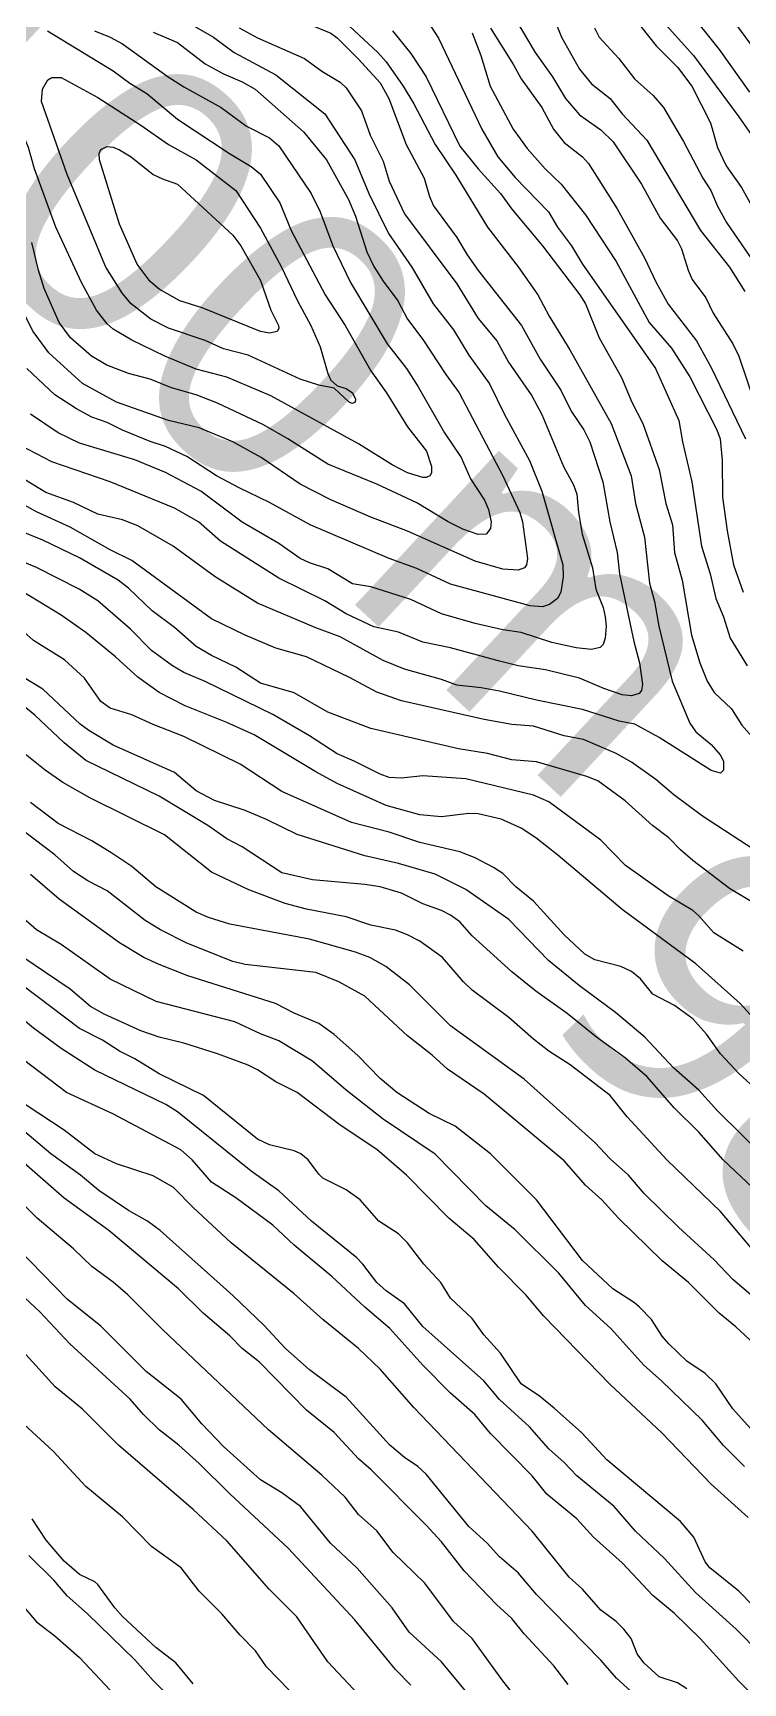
# Model space of a CAD drawing. Extents: x 474277 to 475042, y 254928 to 255625.
# Drawn here: x 474677.02 to 474694.77, y 255487.14 to 255528.38 of the extents above; entities that cross this region are included whole.
import ezdxf

# ---------------------------------------------------------------- set-up
doc = ezdxf.new("R2010")
doc.units = 0
doc.header["$MEASUREMENT"] = 0
doc.layers.add('BaseMapV2_DTM_export_MonNov09090547073261 — entities', color=1, linetype='CONTINUOUS')
doc.styles.get("Standard").update_dxf_attribs({"font": 'romans.shx'})

msp = doc.modelspace()

# ---------------------------------------------------------------- linework, layer by layer
at = {"layer": 'BaseMapV2_DTM_export_MonNov09090547073261 — entities', "color": 15, "linetype": 'Continuous', "true_color": 0xb7484b}
for points in [[(474688.392, 255529.89, 98.75), (474689.577, 255527.897, 98.75), (474690.007, 255527.283, 98.75), (474690.331, 255526.747, 98.75), (474690.682, 255526.34, 98.75), (474691.218, 255525.963, 98.75), (474691.525, 255525.658, 98.75), (474692.239, 255524.6, 98.75), (474692.704, 255523.756, 98.75), (474693.135, 255523.191, 98.75), (474693.234, 255522.989, 98.75), (474693.401, 255522.453, 98.75), (474693.504, 255522.223, 98.75), (474693.844, 255521.763, 98.75), (474694.024, 255521.379, 98.75), (474694.516, 255520.616, 98.75), (474694.669, 255520.305, 98.75), (474695.512, 255517.811, 98.75)], [(474680.46, 255528.893, 100.75), (474681.534, 255528.28, 100.75), (474682.053, 255527.897, 100.75), (474683.091, 255527.334, 100.75), (474684.317, 255526.363, 100.75), (474685.064, 255525.213, 100.75), (474685.42, 255524.37, 100.75), (474685.906, 255523.373, 100.75), (474686.491, 255522.529, 100.75), (474687.029, 255521.609, 100.75), (474687.538, 255520.963, 100.75), (474687.921, 255520.331, 100.75), (474688.434, 255519.616, 100.75), (474688.807, 255518.849, 100.75), (474689.437, 255517.699, 100.75), (474689.746, 255516.932, 100.75), (474690.267, 255515.092, 100.75), (474690.273, 255514.785, 100.75), (474690.219, 255514.402, 100.75), (474690.131, 255514.248, 100.75), (474689.938, 255514.095, 100.75)], [(474686.794, 255528.817, 99.5), (474687.155, 255528.251, 99.5), (474688.242, 255525.98, 99.5), (474688.642, 255525.29, 99.5), (474689.072, 255524.772, 99.5), (474689.912, 255523.91, 99.5), (474690.134, 255523.526, 99.5), (474690.486, 255523.066, 99.5), (474690.763, 255522.606, 99.5), (474692.585, 255519.999, 99.5), (474693.17, 255518.696, 99.5), (474693.256, 255518.159, 99.5), (474693.492, 255517.162, 99.5), (474693.732, 255515.552, 99.5), (474693.954, 255514.862, 99.5), (474694.092, 255514.248, 99.5), (474694.286, 255513.788, 99.5), (474694.455, 255513.252, 99.5), (474694.88, 255512.561, 99.5)], [(474693.365, 255528.981, 97.5), (474694.174, 255527.973, 97.5), (474694.934, 255526.9, 97.5)], [(474694.381, 255528.893, 97.25), (474695.282, 255527.665, 97.25)], [(474686.942, 255517.315, 101.5), (474686.848, 255517.268, 101.5), (474686.771, 255517.268, 101.5), (474686.388, 255517.391, 101.5), (474686.004, 255517.585, 101.5), (474685.161, 255518.117, 101.5), (474682.966, 255519.309, 101.5), (474681.864, 255519.783, 101.5), (474681.097, 255519.982, 101.5), (474680.32, 255520.306, 101.5), (474679.487, 255520.7, 101.5), (474679.027, 255520.975, 101.5), (474678.874, 255521.112, 101.5), (474678.611, 255521.456, 101.5), (474678.233, 255522.146, 101.5), (474677.59, 255523.526, 101.5), (474677.058, 255524.983, 101.5), (474676.904, 255525.52, 101.5), (474676.367, 255526.823, 101.5), (474675.96, 255527.656, 101.5), (474675.369, 255528.587, 101.5)], [(474677.379, 255528.433, 101.5), (474679.027, 255527.437, 101.5), (474679.438, 255527.13, 101.5), (474679.87, 255526.866, 101.5), (474680.637, 255526.228, 101.5), (474681.933, 255525.366, 101.5), (474682.477, 255525.043, 101.5), (474682.707, 255524.854, 101.5), (474683.189, 255524.14, 101.5), (474683.472, 255523.449, 101.5), (474684.322, 255521.839, 101.5), (474684.825, 255521.072, 101.5), (474685.468, 255519.94, 101.5), (474685.858, 255519.386, 101.5), (474686.388, 255518.534, 101.5), (474686.862, 255517.929, 101.5), (474686.987, 255517.545, 101.5), (474686.981, 255517.392, 101.5), (474686.942, 255517.315, 101.5)], [(474678.561, 255528.433, 101.25), (474678.95, 255528.276, 101.25), (474679.257, 255528.109, 101.25), (474680.399, 255527.283, 101.25), (474680.791, 255527.032, 101.25), (474681.726, 255526.516, 101.25), (474682.361, 255526.056, 101.25), (474682.937, 255525.759, 101.25), (474683.167, 255525.565, 101.25), (474683.973, 255524.37, 101.25), (474684.2, 255523.91, 101.25), (474684.517, 255523.066, 101.25), (474684.959, 255522.146, 101.25), (474685.875, 255520.612, 101.25), (474686.357, 255519.999, 101.25), (474686.648, 255519.539, 101.25), (474687.309, 255518.389, 101.25), (474687.727, 255517.775, 101.25), (474687.959, 255517.239, 101.25), (474688.312, 255516.702, 101.25), (474688.411, 255516.472, 101.25), (474688.476, 255516.165, 101.25), (474688.458, 255515.996, 101.25), (474688.349, 255515.859, 101.25)], [(474680.024, 255528.406, 101), (474680.637, 255528.145, 101), (474681.327, 255527.614, 101), (474681.78, 255527.36, 101), (474682.247, 255527.163, 101), (474682.572, 255526.977, 101), (474683.781, 255525.914, 101), (474684.358, 255525.213, 101), (474684.908, 255524.216, 101), (474685.084, 255523.801, 101), (474685.364, 255522.913, 101), (474685.544, 255522.548, 101), (474685.774, 255522.179, 101), (474686.144, 255521.686, 101), (474686.382, 255521.226, 101), (474686.771, 255520.719, 101), (474687.339, 255519.846, 101), (474687.676, 255519.386, 101), (474688.765, 255517.317, 101), (474689.19, 255516.395, 101), (474689.262, 255516.165, 101), (474689.383, 255515.245, 101), (474689.357, 255515.092, 101), (474689.306, 255515.015, 101)], [(474682.171, 255528.512, 100.5), (474682.631, 255528.26, 100.5), (474683.805, 255527.743, 100.5), (474684.241, 255527.427, 100.5), (474684.701, 255527.156, 100.5), (474684.854, 255527.014, 100.5), (474685.236, 255526.44, 100.5), (474685.451, 255525.826, 100.5), (474685.774, 255525.176, 100.5), (474685.922, 255524.676, 100.5), (474686.311, 255523.862, 100.5), (474687.615, 255522.112, 100.5), (474688.151, 255521.249, 100.5), (474688.615, 255520.689, 100.5), (474688.906, 255520.152, 100.5), (474689.49, 255519.309, 100.5), (474689.74, 255518.849, 100.5), (474690.285, 255517.545, 100.5), (474690.538, 255517.085, 100.5), (474690.618, 255516.855, 100.5), (474690.658, 255516.395, 100.5), (474690.75, 255515.859, 100.5), (474691.008, 255515.015, 100.5), (474691.096, 255514.478, 100.5), (474691.273, 255514.018, 100.5), (474691.329, 255513.788, 100.5), (474691.35, 255513.558, 100.5), (474691.327, 255513.252, 100.5), (474691.276, 255513.098, 100.5), (474691.201, 255513.021, 100.5)], [(474683.858, 255528.625, 100.25), (474684.471, 255528.374, 100.25), (474684.624, 255528.262, 100.25), (474685.161, 255527.726, 100.25), (474685.698, 255527.139, 100.25), (474685.921, 255526.747, 100.25), (474686.35, 255525.596, 100.25), (474686.799, 255524.753, 100.25), (474686.93, 255524.293, 100.25), (474687.035, 255524.063, 100.25), (474687.615, 255523.269, 100.25), (474687.874, 255522.836, 100.25), (474688.151, 255522.448, 100.25), (474689.233, 255521.072, 100.25), (474689.703, 255520.229, 100.25), (474690.222, 255519.454, 100.25), (474690.479, 255518.926, 100.25), (474690.79, 255518.465, 100.25), (474690.943, 255518.159, 100.25), (474691.265, 255517.162, 100.25), (474691.44, 255516.165, 100.25), (474691.625, 255515.398, 100.25), (474691.686, 255514.862, 100.25), (474692.046, 255513.175, 100.25), (474692.187, 255512.638, 100.25), (474692.256, 255512.101, 100.25), (474692.231, 255511.948, 100.25), (474692.174, 255511.871, 100.25)], [(474684.701, 255528.77, 100), (474685.646, 255527.897, 100), (474685.851, 255527.661, 100), (474686.272, 255527.053, 100), (474686.541, 255526.608, 100), (474687.078, 255525.596, 100), (474687.589, 255524.83, 100), (474688.381, 255523.527, 100), (474689.148, 255522.536, 100), (474689.643, 255521.839, 100), (474689.924, 255521.303, 100), (474690.439, 255520.459, 100), (474691.478, 255518.619, 100), (474691.98, 255517.315, 100), (474692.086, 255516.625, 100), (474692.311, 255515.782, 100), (474692.435, 255514.632, 100), (474692.563, 255514.172, 100), (474692.667, 255513.558, 100), (474693.003, 255512.178, 100), (474693.442, 255511.127, 100), (474693.595, 255510.913, 100), (474693.979, 255510.599, 100), (474694.204, 255510.338, 100), (474694.283, 255510.184, 100), (474694.282, 255509.954, 100)], [(474686.009, 255528.433, 99.75), (474686.465, 255527.867, 99.75), (474686.851, 255527.283, 99.75), (474687.691, 255525.557, 99.75), (474688.151, 255524.987, 99.75), (474688.71, 255524.37, 99.75), (474688.995, 255523.979, 99.75), (474689.762, 255523.058, 99.75), (474690.697, 255521.839, 99.75), (474690.835, 255521.614, 99.75), (474691.179, 255520.766, 99.75), (474691.736, 255519.769, 99.75), (474691.996, 255519.156, 99.75), (474692.265, 255518.619, 99.75), (474692.675, 255517.469, 99.75), (474692.847, 255516.625, 99.75), (474693.007, 255516.089, 99.75), (474693.061, 255515.398, 99.75), (474693.248, 255514.708, 99.75), (474693.486, 255513.328, 99.75), (474693.697, 255512.638, 99.75), (474693.873, 255512.178, 99.75), (474694.055, 255511.899, 99.75), (474694.489, 255511.488, 99.75), (474694.746, 255511.077, 99.75), (474695.064, 255510.721, 99.75)], [(474687.998, 255528.385, 99.25), (474688.217, 255527.82, 99.25), (474688.454, 255527.053, 99.25), (474689.028, 255525.98, 99.25), (474689.378, 255525.496, 99.25), (474689.829, 255524.983, 99.25), (474690.226, 255524.6, 99.25), (474690.837, 255523.833, 99.25), (474691.602, 255522.671, 99.25), (474692.425, 255521.149, 99.25), (474692.982, 255520.502, 99.25), (474693.442, 255519.784, 99.25), (474694.121, 255518.465, 99.25), (474694.2, 255518.235, 99.25), (474694.25, 255517.699, 99.25), (474694.264, 255516.779, 99.25), (474694.378, 255515.935, 99.25), (474694.535, 255515.092, 99.25), (474694.777, 255514.402, 99.25)], [(474688.458, 255528.504, 99), (474689.032, 255527.59, 99), (474689.225, 255527.233, 99), (474689.741, 255526.516, 99), (474690.037, 255525.98, 99), (474690.298, 255525.646, 99), (474690.762, 255525.29, 99), (474690.912, 255525.116, 99), (474691.626, 255523.986, 99), (474692.311, 255522.759, 99), (474692.599, 255522.143, 99), (474692.905, 255521.606, 99), (474693.609, 255520.689, 99), (474693.979, 255520.02, 99), (474694.835, 255518.235, 99)], [(474690.068, 255528.693, 98.5), (474690.235, 255528.28, 98.5), (474690.682, 255527.478, 98.5), (474690.988, 255527.113, 98.5), (474691.449, 255526.747, 98.5), (474691.755, 255526.358, 98.5), (474692.369, 255525.706, 98.5), (474693.714, 255523.449, 98.5), (474694.434, 255522.529, 98.5), (474694.822, 255521.923, 98.5)], [(474691.062, 255528.51, 98.25), (474691.174, 255528.28, 98.25), (474691.671, 255527.743, 98.25), (474692.062, 255527.236, 98.25), (474692.527, 255526.823, 98.25), (474692.781, 255526.516, 98.25), (474693.289, 255525.666, 98.25), (474693.767, 255524.753, 98.25), (474693.965, 255524.446, 98.25), (474694.132, 255524.055, 98.25), (474694.362, 255523.646, 98.25), (474695.129, 255522.53, 98.25)], [(474692.215, 255528.548, 98), (474692.599, 255528.059, 98), (474693.135, 255527.529, 98), (474693.493, 255527.053, 98), (474693.958, 255526.133, 98), (474694.136, 255525.52, 98), (474694.348, 255525.06, 98), (474694.732, 255524.523, 98), (474695.205, 255523.679, 98)], [(474692.703, 255528.74, 97.75), (474693.533, 255527.82, 97.75), (474694.671, 255526.286, 97.75), (474695.633, 255524.906, 97.75)], [(474685.076, 255519.156, 101.75), (474685.008, 255519.124, 101.75), (474684.931, 255519.148, 101.75), (474684.548, 255519.506, 101.75), (474684.164, 255519.58, 101.75), (474683.704, 255519.733, 101.75), (474682.401, 255520.325, 101.75), (474681.787, 255520.49, 101.75), (474681.327, 255520.692, 101.75), (474680.407, 255521.005, 101.75), (474679.966, 255521.226, 101.75), (474679.476, 255521.609, 101.75), (474679.257, 255521.874, 101.75), (474678.841, 255522.529, 101.75), (474677.877, 255524.842, 101.75), (474677.236, 255526.67, 101.75), (474677.259, 255526.977, 101.75), (474677.387, 255527.207, 101.75), (474677.493, 255527.266, 101.75), (474677.723, 255527.266, 101.75), (474678.644, 255526.766, 101.75), (474679.717, 255526.079, 101.75), (474680.407, 255525.593, 101.75), (474681.097, 255525.214, 101.75), (474682.095, 255524.446, 101.75), (474682.707, 255523.505, 101.75), (474683.237, 255522.529, 101.75), (474683.634, 255521.686, 101.75), (474683.968, 255521.072, 101.75), (474684.2, 255520.536, 101.75), (474684.394, 255519.869, 101.75), (474684.471, 255519.703, 101.75), (474684.624, 255519.565, 101.75), (474684.854, 255519.496, 101.75), (474685.005, 255519.386, 101.75), (474685.086, 255519.232, 101.75), (474685.076, 255519.156, 101.75)], [(474683.124, 255520.919, 102), (474682.937, 255520.878, 102), (474682.707, 255520.918, 102), (474681.251, 255521.516, 102), (474680.689, 255521.686, 102), (474680.177, 255521.982, 102), (474679.947, 255522.168, 102), (474679.628, 255522.606, 102), (474679.179, 255523.603, 102), (474678.681, 255525.213, 102), (474678.675, 255525.366, 102), (474678.72, 255525.467, 102), (474678.874, 255525.542, 102), (474679.027, 255525.524, 102), (474679.18, 255525.463, 102), (474679.477, 255525.29, 102), (474680.024, 255524.847, 102), (474680.254, 255524.734, 102), (474680.637, 255524.607, 102), (474682.017, 255523.329, 102), (474682.215, 255523.066, 102), (474682.707, 255522.198, 102), (474682.967, 255521.456, 102), (474683.159, 255521.072, 102), (474683.165, 255520.996, 102), (474683.124, 255520.919, 102)], [(474688.349, 255515.859, 101.25), (474688.151, 255515.845, 101.25), (474687.768, 255515.984, 101.25), (474687.402, 255516.165, 101.25), (474686.618, 255516.638, 101.25), (474685.621, 255517.104, 101.25), (474684.394, 255517.602, 101.25), (474683.395, 255518.235, 101.25), (474682.784, 255518.585, 101.25), (474681.634, 255519.13, 101.25), (474681.097, 255519.338, 101.25), (474680.484, 255519.514, 101.25), (474679.947, 255519.729, 101.25), (474679.41, 255519.875, 101.25), (474678.869, 255520.076, 101.25), (474678.483, 255520.306, 101.25), (474677.954, 255520.766, 101.25), (474677.673, 255521.149, 101.25), (474677.302, 255521.993, 101.25), (474677.157, 255522.453, 101.25), (474676.99, 255523.143, 101.25)], [(474689.306, 255515.015, 101), (474689.148, 255514.953, 101), (474688.765, 255514.981, 101), (474688.075, 255515.182, 101), (474686.388, 255515.932, 101), (474685.468, 255516.278, 101), (474684.471, 255516.715, 101), (474683.704, 255517.107, 101), (474682.726, 255517.775, 101), (474682.017, 255518.167, 101), (474681.174, 255518.513, 101), (474680.407, 255518.7, 101), (474679.104, 255519.156, 101), (474678.26, 255519.617, 101), (474677.417, 255520.39, 101), (474677.022, 255520.919, 101), (474676.267, 255522.429, 101)], [(474689.938, 255514.095, 100.75), (474689.762, 255514.039, 100.75), (474689.455, 255514.061, 100.75), (474687.461, 255514.602, 100.75), (474686.618, 255514.998, 100.75), (474685.928, 255515.249, 100.75), (474683.952, 255516.089, 100.75), (474682.937, 255516.647, 100.75), (474682.171, 255517.009, 100.75), (474681.605, 255517.315, 100.75), (474680.867, 255517.799, 100.75), (474680.33, 255518.05, 100.75), (474679.947, 255518.171, 100.75), (474679.257, 255518.456, 100.75), (474678.874, 255518.647, 100.75), (474678.49, 255518.783, 100.75), (474678.107, 255518.984, 100.75), (474677.57, 255519.334, 100.75), (474676.868, 255519.999, 100.75)], [(474691.201, 255513.021, 100.5), (474690.988, 255512.97, 100.5), (474690.605, 255513.011, 100.5), (474689.992, 255513.15, 100.5), (474689.225, 255513.396, 100.5), (474688.765, 255513.466, 100.5), (474688.075, 255513.625, 100.5), (474687.231, 255513.867, 100.5), (474686.465, 255514.224, 100.5), (474685.468, 255514.536, 100.5), (474685.008, 255514.617, 100.5), (474684.394, 255514.985, 100.5), (474683.934, 255515.137, 100.5), (474683.704, 255515.246, 100.5), (474683.167, 255515.62, 100.5), (474682.247, 255516.155, 100.5), (474681.219, 255516.932, 100.5), (474680.33, 255517.395, 100.5), (474679.564, 255517.715, 100.5), (474678.184, 255518.129, 100.5), (474677.647, 255518.384, 100.5), (474676.957, 255518.857, 100.5)], [(474692.174, 255511.871, 100.25), (474691.985, 255511.81, 100.25), (474691.755, 255511.837, 100.25), (474691.295, 255511.995, 100.25), (474690.682, 255512.257, 100.25), (474689.838, 255512.464, 100.25), (474689.148, 255512.568, 100.25), (474688.688, 255512.677, 100.25), (474687.461, 255513.015, 100.25), (474686.771, 255513.158, 100.25), (474686.158, 255513.409, 100.25), (474685.544, 255513.539, 100.25), (474684.854, 255513.86, 100.25), (474684.318, 255514.185, 100.25), (474683.167, 255514.754, 100.25), (474681.711, 255515.684, 100.25), (474681.154, 255516.165, 100.25), (474680.56, 255516.509, 100.25), (474678.95, 255517.166, 100.25), (474677.493, 255517.659, 100.25), (474676.727, 255518.061, 100.25)], [(474694.282, 255509.954, 100), (474694.209, 255509.884, 100), (474693.979, 255509.95, 100), (474692.675, 255510.773, 100), (474692.071, 255511.105, 100), (474691.679, 255511.184, 100), (474690.758, 255511.473, 100), (474689.608, 255511.706, 100), (474688.688, 255511.933, 100), (474688.228, 255512.016, 100), (474687.615, 255512.08, 100), (474687.231, 255512.222, 100), (474686.311, 255512.48, 100), (474685.774, 255512.7, 100), (474684.701, 255513.287, 100), (474684.088, 255513.512, 100), (474682.631, 255514.131, 100), (474681.571, 255514.785, 100), (474680.526, 255515.552, 100), (474679.64, 255516.066, 100), (474679.257, 255516.215, 100), (474678.644, 255516.358, 100), (474678.03, 255516.647, 100), (474677.34, 255516.894, 100), (474675.653, 255517.922, 100)], [(474695.052, 255507.966, 99.75), (474693.763, 255508.804, 99.75), (474693.046, 255509.341, 99.75), (474692.59, 255509.724, 99.75), (474691.985, 255510.156, 99.75), (474691.602, 255510.372, 99.75), (474690.787, 255510.721, 99.75), (474690.298, 255510.818, 99.75), (474689.532, 255511.06, 99.75), (474688.995, 255511.097, 99.75), (474688.305, 255511.224, 99.75), (474686.235, 255511.691, 99.75), (474685.621, 255511.902, 99.75), (474684.931, 255512.271, 99.75), (474683.858, 255512.788, 99.75), (474683.091, 255513.003, 99.75), (474682.324, 255513.329, 99.75), (474681.481, 255513.742, 99.75), (474679.487, 255515.2, 99.75), (474678.95, 255515.464, 99.75), (474677.953, 255516.03, 99.75), (474677.11, 255516.41, 99.75), (474675.879, 255517.085, 99.75)], [(474694.976, 255506.673, 99.5), (474694.439, 255506.996, 99.5), (474693.519, 255507.7, 99.5), (474693.212, 255507.962, 99.5), (474692.918, 255508.268, 99.5), (474692.509, 255508.574, 99.5), (474691.826, 255509.188, 99.5), (474691.142, 255509.687, 99.5), (474690.867, 255509.801, 99.5), (474689.608, 255510.166, 99.5), (474688.995, 255510.216, 99.5), (474688.381, 255510.373, 99.5), (474687.657, 255510.491, 99.5), (474685.468, 255510.996, 99.5), (474684.394, 255511.406, 99.5), (474683.551, 255511.888, 99.5), (474682.707, 255512.129, 99.5), (474682.094, 255512.533, 99.5), (474681.481, 255512.82, 99.5), (474681.097, 255513.045, 99.5), (474680.56, 255513.521, 99.5), (474680, 255513.942, 99.5), (474679.41, 255514.504, 99.5), (474679.146, 255514.708, 99.5), (474678.184, 255515.264, 99.5), (474677.263, 255515.709, 99.5), (474676.689, 255515.935, 99.5)], [(474694.78, 255505.431, 99.25), (474694.042, 255505.891, 99.25), (474693.672, 255506.318, 99.25), (474693.519, 255506.451, 99.25), (474692.905, 255506.818, 99.25), (474691.832, 255507.571, 99.25), (474691.218, 255508.203, 99.25), (474689.915, 255509.168, 99.25), (474689.532, 255509.332, 99.25), (474687.845, 255509.737, 99.25), (474686.771, 255509.818, 99.25), (474686.235, 255509.757, 99.25), (474685.928, 255509.777, 99.25), (474685.698, 255509.854, 99.25), (474685.049, 255510.184, 99.25), (474684.624, 255510.362, 99.25), (474683.934, 255510.814, 99.25), (474683.014, 255511.349, 99.25), (474681.327, 255512.175, 99.25), (474680.791, 255512.4, 99.25), (474680.508, 255512.561, 99.25), (474679.985, 255512.945, 99.25), (474679.458, 255513.482, 99.25), (474678.644, 255514.187, 99.25), (474678.176, 255514.478, 99.25), (474677.11, 255515.024, 99.25), (474676.208, 255515.398, 99.25)], [(474695.512, 255503.235, 99), (474694.704, 255504.127, 99), (474693.595, 255505.119, 99), (474691.755, 255506.477, 99), (474690.145, 255507.833, 99), (474689.589, 255508.268, 99), (474689.225, 255508.51, 99), (474688.729, 255508.728, 99), (474688.151, 255508.867, 99), (474687.921, 255508.873, 99), (474687.231, 255508.793, 99), (474686.695, 255508.842, 99), (474685.851, 255509.074, 99), (474684.624, 255509.621, 99), (474684.088, 255509.914, 99), (474682.554, 255510.838, 99), (474681.864, 255511.15, 99), (474680.823, 255511.565, 99), (474680.177, 255511.9, 99), (474679.64, 255512.277, 99), (474679.081, 255512.791, 99), (474678.337, 255513.401, 99), (474677.723, 255513.834, 99), (474676.573, 255514.531, 99)], [(474695.436, 255501.674, 98.75), (474694.673, 255502.363, 98.75), (474694.209, 255502.869, 98.75), (474693.862, 255503.36, 98.75), (474693.52, 255503.744, 98.75), (474693.059, 255504.078, 98.75), (474692.515, 255504.357, 98.75), (474692.211, 255504.74, 98.75), (474691.985, 255504.927, 98.75), (474691.722, 255505.047, 98.75), (474691.065, 255505.212, 98.75), (474690.819, 255505.354, 98.75), (474690.298, 255505.842, 98.75), (474689.532, 255506.686, 98.75), (474689.092, 255507.041, 98.75), (474688.765, 255507.37, 98.75), (474688.535, 255507.523, 98.75), (474688.075, 255507.766, 98.75), (474687.691, 255507.915, 98.75), (474686.695, 255508.148, 98.75), (474685.928, 255508.408, 98.75), (474684.984, 255508.651, 98.75), (474683.244, 255509.422, 98.75), (474682.202, 255510.108, 98.75), (474680.791, 255510.801, 98.75), (474680.024, 255511.094, 98.75), (474679.487, 255511.336, 98.75), (474678.95, 255511.506, 98.75), (474678.72, 255511.669, 98.75), (474678.304, 255512.255, 98.75), (474677.804, 255512.715, 98.75), (474677.033, 255513.194, 98.75), (474676.634, 255513.558, 98.75)], [(474695.17, 255499.373, 98.25), (474694.273, 255500.217, 98.25), (474693.672, 255500.908, 98.25), (474693.049, 255501.52, 98.25), (474692.38, 255502.287, 98.25), (474691.832, 255502.757, 98.25), (474691.11, 255503.284, 98.25), (474690.375, 255503.877, 98.25), (474689.591, 255504.434, 98.25), (474688.995, 255504.912, 98.25), (474688.004, 255505.814, 98.25), (474687.691, 255506.166, 98.25), (474687.461, 255506.335, 98.25), (474687.231, 255506.451, 98.25), (474686.771, 255506.619, 98.25), (474686.235, 255506.881, 98.25), (474685.698, 255507.037, 98.25), (474685.314, 255507.1, 98.25), (474684.011, 255507.215, 98.25), (474683.244, 255507.39, 98.25), (474682.247, 255508.037, 98.25), (474681.864, 255508.239, 98.25), (474681.389, 255508.574, 98.25), (474680.177, 255509.305, 98.25), (474678.337, 255510.194, 98.25), (474677.8, 255510.639, 98.25), (474677.066, 255511.335, 98.25), (474675.883, 255512.286, 98.25)], [(474696.001, 255499.603, 98.5), (474694.134, 255501.443, 98.5), (474693.672, 255501.956, 98.5), (474693.038, 255502.517, 98.5), (474692.318, 255503.284, 98.5), (474691.586, 255503.897, 98.5), (474690.682, 255504.562, 98.5), (474689.908, 255505.201, 98.5), (474688.918, 255506.225, 98.5), (474687.845, 255506.977, 98.5), (474687.078, 255507.359, 98.5), (474686.158, 255507.625, 98.5), (474685.314, 255507.816, 98.5), (474683.628, 255508.348, 98.5), (474682.861, 255508.723, 98.5), (474682.324, 255508.949, 98.5), (474681.557, 255509.198, 98.5), (474681.097, 255509.441, 98.5), (474680.56, 255509.897, 98.5), (474679.027, 255510.581, 98.5), (474678.414, 255510.947, 98.5), (474678.201, 255511.105, 98.5), (474677.263, 255511.98, 98.5), (474676.803, 255512.268, 98.5)], [(474695.064, 255497.916, 98), (474694.209, 255498.921, 98), (474692.865, 255500.217, 98), (474691.876, 255501.29, 98), (474691.45, 255501.827, 98), (474690.452, 255502.595, 98), (474689.915, 255502.934, 98), (474689.532, 255503.231, 98), (474688.918, 255503.775, 98), (474687.998, 255504.455, 98), (474687.783, 255504.664, 98), (474687.258, 255505.277, 98), (474686.695, 255505.684, 98), (474686.388, 255505.843, 98), (474686.081, 255505.957, 98), (474685.468, 255506.086, 98), (474684.854, 255506.291, 98), (474683.858, 255506.481, 98), (474683.321, 255506.623, 98), (474682.414, 255506.964, 98), (474681.481, 255507.407, 98), (474680.307, 255508.344, 98), (474678.442, 255509.264, 98), (474677.769, 255509.648, 98), (474677.321, 255509.954, 98), (474676.656, 255510.491, 98)], [(474695.384, 255495.309, 97.5), (474694.592, 255496.042, 97.5), (474694.179, 255496.383, 97.5), (474693.409, 255497.15, 97.5), (474692.752, 255497.692, 97.5), (474691.657, 255498.76, 97.5), (474691.243, 255499.22, 97.5), (474690.835, 255499.585, 97.5), (474690.298, 255500.192, 97.5), (474688.305, 255501.861, 97.5), (474687.385, 255502.482, 97.5), (474687.001, 255502.829, 97.5), (474686.388, 255503.317, 97.5), (474685.314, 255504.304, 97.5), (474684.666, 255504.664, 97.5), (474684.088, 255504.896, 97.5), (474682.324, 255505.103, 97.5), (474682.017, 255505.177, 97.5), (474680.867, 255505.636, 97.5), (474680.204, 255505.967, 97.5), (474679.822, 255506.197, 97.5), (474678.874, 255506.944, 97.5), (474678.391, 255507.194, 97.5), (474678.03, 255507.425, 97.5), (474677.57, 255507.844, 97.5), (474676.037, 255508.99, 97.5)], [(474694.968, 255496.843, 97.75), (474694.516, 255497.228, 97.75), (474694.055, 255497.719, 97.75), (474693.158, 255498.53, 97.75), (474692.303, 255499.373, 97.75), (474691.909, 255499.832, 97.75), (474691.448, 255500.24, 97.75), (474691.065, 255500.65, 97.75), (474689.302, 255502.236, 97.75), (474687.461, 255503.567, 97.75), (474686.431, 255504.587, 97.75), (474685.843, 255505.047, 97.75), (474685.44, 255505.277, 97.75), (474685.084, 255505.409, 97.75), (474683.934, 255505.729, 97.75), (474681.941, 255506.109, 97.75), (474681.404, 255506.273, 97.75), (474681.097, 255506.41, 97.75), (474680.088, 255507.041, 97.75), (474679.487, 255507.552, 97.75), (474678.993, 255507.884, 97.75), (474678.49, 255508.186, 97.75), (474677.647, 255508.627, 97.75), (474676.957, 255509.149, 97.75)], [(474695.337, 255493.086, 97.25), (474694.516, 255493.993, 97.25), (474694.09, 255494.619, 97.25), (474693.825, 255494.879, 97.25), (474693.365, 255495.182, 97.25), (474692.916, 255495.616, 97.25), (474692.752, 255495.808, 97.25), (474692.486, 255496.229, 97.25), (474692.187, 255496.536, 97.25), (474692.062, 255496.646, 97.25), (474691.517, 255496.996, 97.25), (474690.758, 255497.697, 97.25), (474689.608, 255499.219, 97.25), (474688.458, 255500.366, 97.25), (474687.572, 255501.06, 97.25), (474686.925, 255501.373, 97.25), (474686.119, 255501.903, 97.25), (474685.698, 255502.249, 97.25), (474685.142, 255502.824, 97.25), (474684.548, 255503.346, 97.25), (474684.164, 255503.627, 97.25), (474683.551, 255503.882, 97.25), (474683.083, 255504.127, 97.25), (474680.895, 255504.817, 97.25), (474680.177, 255505.1, 97.25), (474679.794, 255505.275, 97.25), (474679.18, 255505.64, 97.25), (474677.672, 255506.734, 97.25), (474676.957, 255507.349, 97.25)], [(474694.813, 255492.549, 97), (474694.286, 255493.076, 97), (474693.749, 255493.71, 97), (474692.736, 255494.696, 97), (474692.292, 255495.083, 97), (474691.466, 255495.999, 97), (474690.835, 255496.579, 97), (474690.168, 255497.38, 97), (474689.072, 255498.463, 97), (474688.343, 255499.066, 97), (474687.078, 255500.358, 97), (474685.774, 255501.236, 97), (474684.854, 255501.955, 97), (474684.011, 255502.685, 97), (474683.167, 255503.193, 97), (474682.707, 255503.369, 97), (474682.063, 255503.667, 97), (474680.1, 255504.178, 97), (474678.95, 255504.733, 97), (474677.723, 255505.599, 97), (474677.11, 255505.964, 97), (474676.395, 255506.581, 97)], [(474694.899, 255491.274, 96.75), (474693.979, 255492.112, 96.75), (474692.742, 255493.392, 96.75), (474691.448, 255494.603, 96.75), (474689.789, 255496.306, 96.75), (474689.343, 255496.843, 96.75), (474688.663, 255497.533, 96.75), (474688.049, 255498.223, 96.75), (474687.416, 255498.76, 96.75), (474686.356, 255499.833, 96.75), (474685.621, 255500.478, 96.75), (474684.701, 255501.084, 96.75), (474683.627, 255501.903, 96.75), (474683.091, 255502.169, 96.75), (474682.631, 255502.465, 96.75), (474682.401, 255502.58, 96.75), (474681.634, 255502.863, 96.75), (474680.791, 255503.133, 96.75), (474680.177, 255503.283, 96.75), (474679.717, 255503.443, 96.75), (474678.797, 255503.854, 96.75), (474678.461, 255504.05, 96.75), (474677.953, 255504.486, 96.75), (474676.433, 255505.507, 96.75)], [(474695.37, 255488.715, 96.5), (474694.669, 255489.436, 96.5), (474693.942, 255490.019, 96.5), (474693.825, 255490.172, 96.5), (474693.542, 255490.785, 96.5), (474693.212, 255491.175, 96.5), (474691.372, 255492.714, 96.5), (474690.739, 255493.392, 96.5), (474690.051, 255494.006, 96.5), (474689.685, 255494.312, 96.5), (474689.225, 255494.62, 96.5), (474688.707, 255495.386, 96.5), (474688.296, 255495.846, 96.5), (474687.998, 255496.248, 96.5), (474687.461, 255496.756, 96.5), (474687.217, 255497.15, 96.5), (474686.796, 255497.61, 96.5), (474686.386, 255498.146, 96.5), (474686.158, 255498.363, 96.5), (474685.666, 255498.683, 96.5), (474685.204, 255499.22, 96.5), (474684.854, 255499.463, 96.5), (474684.27, 255499.757, 96.5), (474684.164, 255499.857, 96.5), (474683.901, 255500.217, 96.5), (474683.713, 255500.37, 96.5), (474683.551, 255500.44, 96.5), (474682.937, 255500.593, 96.5), (474682.631, 255500.732, 96.5), (474681.279, 255501.827, 96.5), (474680.177, 255502.366, 96.5), (474679.564, 255502.739, 96.5), (474679.18, 255502.929, 96.5), (474678.756, 255503.207, 96.5), (474678.184, 255503.503, 96.5), (474676.023, 255505.124, 96.5)], [(474695.808, 255487.258, 96.25), (474694.602, 255488.485, 96.25), (474693.587, 255489.405, 96.25), (474692.811, 255490.249, 96.25), (474692.086, 255490.939, 96.25), (474691.552, 255491.552, 96.25), (474690.616, 255492.319, 96.25), (474690.298, 255492.653, 96.25), (474689.915, 255492.994, 96.25), (474689.434, 255493.546, 96.25), (474688.688, 255494.228, 96.25), (474688.291, 255494.696, 96.25), (474686.771, 255496.047, 96.25), (474686.311, 255496.615, 96.25), (474685.851, 255496.942, 96.25), (474685.621, 255497.148, 96.25), (474685.266, 255497.61, 96.25), (474685.114, 255497.763, 96.25), (474683.985, 255498.683, 96.25), (474683.167, 255499.439, 96.25), (474682.477, 255499.936, 96.25), (474680.637, 255501.416, 96.25), (474680.34, 255501.597, 96.25), (474678.567, 255502.459, 96.25), (474677.723, 255502.998, 96.25), (474677.033, 255503.506, 96.25), (474675.883, 255504.458, 96.25)], [(474695.512, 255486.346, 96), (474694.669, 255487.182, 96), (474693.699, 255488.255, 96), (474693.059, 255488.88, 96), (474692.522, 255489.328, 96), (474691.755, 255490.146, 96), (474691.032, 255490.785, 96), (474690.616, 255491.245, 96), (474689.866, 255491.859, 96), (474689.501, 255492.319, 96), (474688.458, 255493.378, 96), (474688.071, 255493.852, 96), (474687.461, 255494.388, 96), (474686.771, 255495.082, 96), (474685.946, 255495.999, 96), (474685.314, 255496.533, 96), (474684.495, 255497.303, 96), (474683.551, 255498.087, 96), (474683.014, 255498.58, 96), (474682.094, 255499.267, 96), (474681.481, 255499.655, 96), (474681, 255500.217, 96), (474680.714, 255500.465, 96), (474679.014, 255501.367, 96), (474677.86, 255501.903, 96), (474676.573, 255502.877, 96)], [(474693.138, 255485.878, 95.5), (474691.611, 255487.258, 95.5), (474691.218, 255487.712, 95.5), (474689.608, 255489.351, 95.5), (474689.148, 255489.891, 95.5), (474688.688, 255490.293, 95.5), (474688.378, 255490.632, 95.5), (474687.921, 255491.055, 95.5), (474686.848, 255492.361, 95.5), (474686.644, 255492.549, 95.5), (474686.308, 255492.779, 95.5), (474685.944, 255493.086, 95.5), (474684.854, 255494.281, 95.5), (474683.934, 255494.968, 95.5), (474683.321, 255495.506, 95.5), (474682.801, 255496.076, 95.5), (474682.017, 255496.827, 95.5), (474680.2, 255498.453, 95.5), (474679.881, 255498.683, 95.5), (474679.41, 255498.951, 95.5), (474678.662, 255499.45, 95.5), (474678.208, 255499.833, 95.5), (474677.469, 255500.37, 95.5), (474674.739, 255502.67, 95.5)], [(474693.365, 255486.993, 95.75), (474693.135, 255487.145, 95.75), (474692.675, 255487.298, 95.75), (474692.293, 255487.642, 95.75), (474692.125, 255487.872, 95.75), (474691.976, 255488.255, 95.75), (474691.797, 255488.485, 95.75), (474691.602, 255488.675, 95.75), (474691.218, 255488.96, 95.75), (474690.758, 255489.483, 95.75), (474690.427, 255489.789, 95.75), (474689.499, 255490.939, 95.75), (474686.541, 255494.022, 95.75), (474685.698, 255494.988, 95.75), (474685.161, 255495.498, 95.75), (474684.264, 255496.229, 95.75), (474683.551, 255496.871, 95.75), (474681.977, 255498.146, 95.75), (474681.021, 255499.029, 95.75), (474680.535, 255499.526, 95.75), (474680.024, 255499.819, 95.75), (474679.104, 255500.118, 95.75), (474678.567, 255500.365, 95.75), (474677.8, 255500.962, 95.75), (474676.822, 255501.597, 95.75)], [(474690.398, 255487.105, 95.25), (474690.043, 255487.565, 95.25), (474689.302, 255488.368, 95.25), (474688.995, 255488.755, 95.25), (474688.608, 255489.099, 95.25), (474687.799, 255489.942, 95.25), (474687.231, 255490.672, 95.25), (474686.848, 255491.088, 95.25), (474685.479, 255492.472, 95.25), (474685.161, 255492.74, 95.25), (474684.548, 255493.401, 95.25), (474683.858, 255493.963, 95.25), (474682.681, 255495.156, 95.25), (474682.247, 255495.503, 95.25), (474681.941, 255495.817, 95.25), (474681.275, 255496.383, 95.25), (474680.661, 255496.996, 95.25), (474678.916, 255498.453, 95.25), (474677.8, 255499.261, 95.25), (474676.19, 255500.661, 95.25)], [(474689.262, 255486.568, 95), (474688.765, 255487.191, 95), (474687.998, 255488.255, 95), (474687.538, 255488.677, 95), (474686.815, 255489.635, 95), (474686.024, 255490.402, 95), (474685.621, 255490.945, 95), (474685.161, 255491.352, 95), (474684.825, 255491.782, 95), (474684.241, 255492.338, 95), (474682.909, 255493.469, 95), (474680.254, 255495.976, 95), (474679.388, 255496.843, 95), (474679.027, 255497.156, 95), (474678.49, 255497.551, 95), (474678.036, 255497.993, 95), (474677.125, 255498.76, 95), (474676.803, 255499.083, 95)], [(474687.962, 255486.798, 94.75), (474687.231, 255487.665, 94.75), (474686.428, 255488.408, 94.75), (474686.004, 255489.015, 94.75), (474685.113, 255490.019, 94.75), (474684.456, 255490.632, 94.75), (474683.709, 255491.552, 94.75), (474683.244, 255491.896, 94.75), (474682.707, 255492.221, 94.75), (474681.787, 255493.054, 94.75), (474681.24, 255493.622, 94.75), (474680.723, 255494.236, 94.75), (474679.851, 255494.926, 94.75), (474678.72, 255496.061, 94.75), (474677.877, 255496.733, 94.75), (474676.65, 255497.995, 94.75)], [(474686.465, 255487.09, 94.5), (474686.081, 255487.48, 94.5), (474685.069, 255488.715, 94.5), (474683.397, 255490.508, 94.5), (474681.941, 255491.865, 94.5), (474681.178, 255492.626, 94.5), (474680.666, 255493.086, 94.5), (474680.177, 255493.467, 94.5), (474679.78, 255493.852, 94.5), (474679.447, 255494.236, 94.5), (474677.945, 255495.616, 94.5), (474677.187, 255496.419, 94.5), (474676.42, 255497.135, 94.5)], [(474685.544, 255486.444, 94.25), (474684.394, 255487.671, 94.25), (474683.614, 255488.792, 94.25), (474682.923, 255489.482, 94.25), (474681.864, 255490.69, 94.25), (474681.021, 255491.476, 94.25), (474679.161, 255493.086, 94.25), (474678.26, 255493.984, 94.25), (474677.575, 255494.543, 94.25), (474676.104, 255496.153, 94.25)], [(474683.436, 255486.952, 94), (474682.861, 255487.544, 94), (474682.582, 255487.948, 94), (474682.199, 255488.332, 94), (474681.739, 255488.868, 94), (474681.174, 255489.434, 94), (474680.728, 255490.019, 94), (474679.982, 255490.555, 94), (474679.257, 255491.292, 94), (474678.337, 255492.05, 94), (474677.521, 255492.932, 94), (474676.275, 255494.082, 94)], [(474681.021, 255487.121, 93.75), (474680.594, 255487.642, 93.75), (474680.091, 255488.025, 93.75), (474679.257, 255488.8, 93.75), (474679.062, 255489.022, 93.75), (474678.644, 255489.606, 93.75), (474678.567, 255489.67, 93.75), (474678.184, 255489.852, 93.75), (474677.8, 255490.185, 93.75), (474677.345, 255490.709, 93.75), (474677.002, 255491.245, 93.75)], [(474680.659, 255486.568, 93.5), (474680.024, 255487.2, 93.5), (474679.563, 255487.718, 93.5), (474678.384, 255488.868, 93.5), (474677.877, 255489.321, 93.5), (474677.542, 255489.712, 93.5), (474676.914, 255490.325, 93.5)], [(474676.279, 255489.635, 93.5), (474677.11, 255488.673, 93.5), (474677.57, 255488.321, 93.5), (474678.184, 255487.78, 93.5), (474678.95, 255486.96, 93.5)]]:
    msp.add_polyline3d(points, dxfattribs=at)

# ---------------------------------------------------------------- texts
at = {"layer": 'BaseMapV2_DTM_export_MonNov09090547073261 — entities', "color": 250, "true_color": 0x323232, "char_height": 0.2, "attachment_point": 7}
for s, insert, width, rotation in [('\\fOpen Sans|i0|b0;\\H7.02279;100\\~m', (474671.22, 255526.873), 21.93774, 316.9906), ('\\fOpen Sans|i0|b0;\\H7.02279;98\\~m', (474689.539, 255503.938), 17.61571, 314.3906)]:
    msp.add_mtext(s, dxfattribs=dict(at, insert=insert, width=width, rotation=rotation))

doc.saveas('drawing.dxf')
